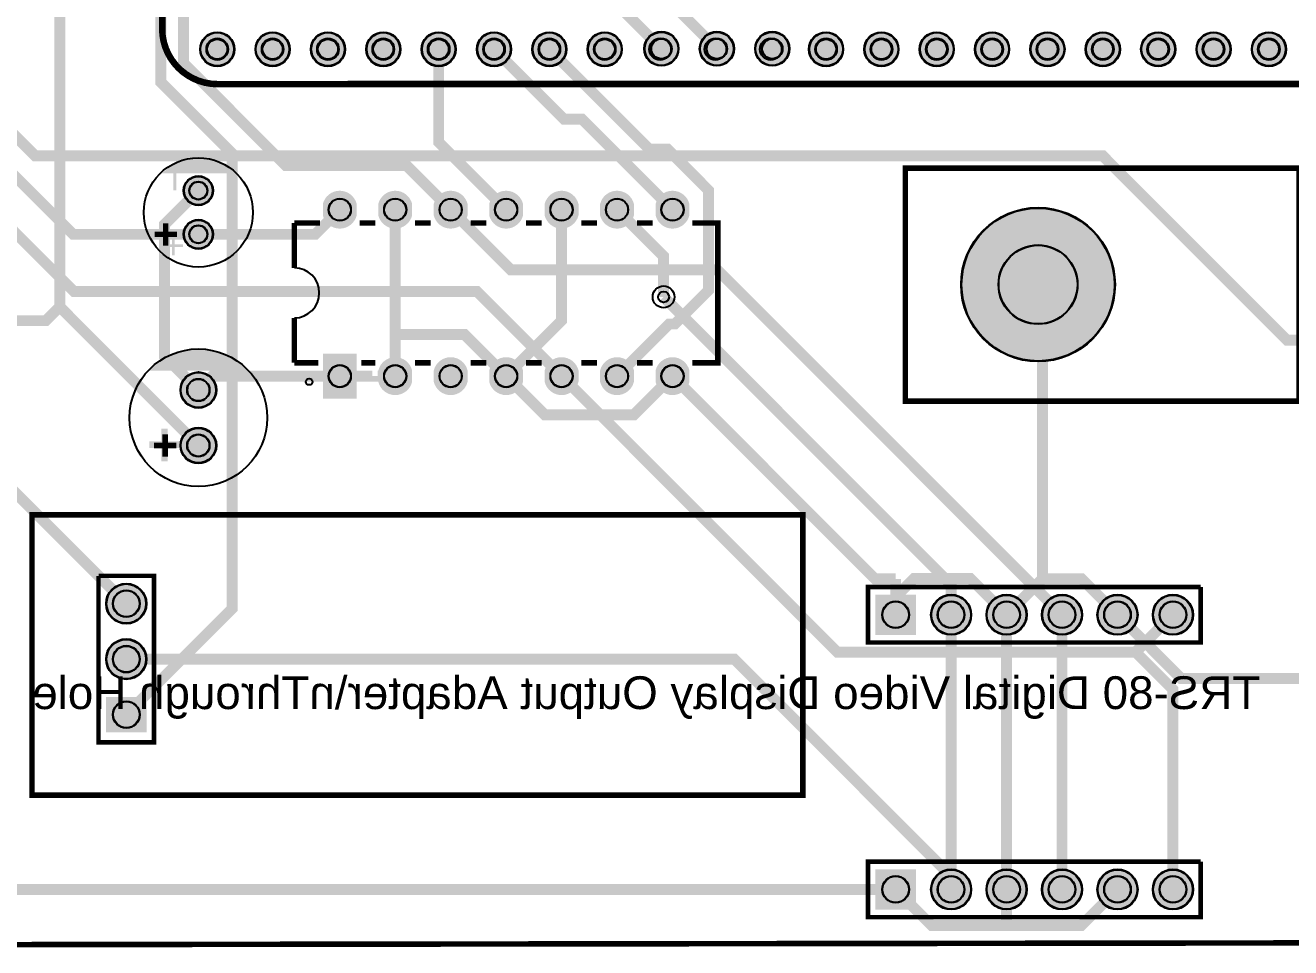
# Model space of a CAD drawing. Header units: millimetres. Extents: x -33 to 140, y -75 to 15.
# Drawn here: x 19.6 to 77.6, y -75.3 to -33.1 of the extents above; entities that cross this region are included whole.
import ezdxf

# ---------------------------------------------------------------- set-up
doc = ezdxf.new("R2010")
doc.units = ezdxf.units.MM
for name, color, linetype, true_color in [('BoardOutLine', 7, 'Continuous', 0xff00ff), ('BottomLayer', 7, 'Continuous', 0x0000ff), ('BottomSolderMaskLayer', 7, 'Continuous', 0xaa00ff), ('Document', 7, 'Continuous', 0xffffff), ('Hole', 7, 'Continuous', 0x222222), ('Multi-Layer', 7, 'Continuous', 0xc0c0c0), ('TopLayer', 7, 'Continuous', 0xff0000), ('TopSilkLayer', 7, 'Continuous', 0xffcc00), ('TopSolderMaskLayer', 7, 'Continuous', 0x800080)]:
    doc.layers.add(name, color=color, linetype=linetype, true_color=true_color)
doc.styles.get("Standard").update_dxf_attribs({"font": 'arial.ttf'})

msp = doc.modelspace()

# ---------------------------------------------------------------- hatches: boundary and pattern name
at = {"layer": 'BottomSolderMaskLayer'}
for points in [[(27.637795275590456, -34.18338836677674, 1), (29.212598425196752, -34.18338836677674, 1)], [(30.17297434594871, -34.18338836677674, 1), (31.747777495555006, -34.18338836677674, 1)], [(32.70815341630696, -34.18338836677674, 1), (34.28295656591326, -34.18338836677674, 1)], [(35.24333248666499, -34.18338836677674, 1), (36.818135636271286, -34.18338836677674, 1)], [(37.778511557023016, -34.18338836677674, 1), (39.35331470662931, -34.18338836677674, 1)], [(40.31394462788926, -34.18338836677674, 1), (41.88874777749556, -34.18338836677674, 1)], [(42.84912369824729, -34.18338836677674, 1), (44.423926847853586, -34.18338836677674, 1)], [(45.384302768605544, -34.18338836677674, 1), (46.95910591821184, -34.18338836677674, 1)], [(47.98069596139185, -34.16306832613668, 1), (49.55549911099815, -34.16306832613668, 1)], [(50.52070104140221, -34.16306832613668, 1), (52.09550419100851, -34.16306832613668, 1)], [(53.060706121412345, -34.16306832613668, 1), (54.63550927101864, -34.16306832613668, 1)], [(55.525019050038104, -34.18338836677674, 1), (57.0998221996444, -34.18338836677674, 1)], [(58.06045212090435, -34.18338836677674, 1), (59.63525527051065, -34.18338836677674, 1)], [(60.59563119126238, -34.18338836677674, 1), (62.170434340868674, -34.18338836677674, 1)], [(63.130810261620404, -34.18338836677674, 1), (64.70561341122671, -34.18338836677674, 1)], [(65.66598933197888, -34.18338836677674, 1), (67.24079248158519, -34.18338836677674, 1)], [(68.2011684023369, -34.18338836677674, 1), (69.77597155194321, -34.18338836677674, 1)], [(70.73634747269493, -34.18338836677674, 1), (72.31115062230124, -34.18338836677674, 1)], [(73.27152654305296, -34.18338836677674, 1), (74.84632969265927, -34.18338836677674, 1)], [(75.8069596139192, -34.18338836677674, 1), (77.38176276352551, -34.18338836677674, 1)], [(26.883655067310237, -40.65608331216674, 1), (28.234455168910436, -40.65608331216674, 1)], [(34.81146812293633, -41.78754974176627, -0.7853981633974483), (33.26066802133613, -41.78754974176627), (33.26066802133613, -41.27061637456609, -0.7853981633974483), (34.81146812293633, -41.27061637456609)], [(37.351473202946465, -41.78754974176627, -0.7853981633974483), (35.80067310134626, -41.78754974176627), (35.80067310134626, -41.27061637456609, -0.7853981633974483), (37.351473202946465, -41.27061637456609)], [(39.8914782829566, -41.78754974176627, -0.7853981633974483), (38.340678181356395, -41.78754974176627), (38.340678181356395, -41.27061637456609, -0.7853981633974483), (39.8914782829566, -41.27061637456609)], [(42.43148336296673, -41.78754974176627, -0.7853981633974483), (40.88068326136653, -41.78754974176627), (40.88068326136653, -41.27061637456609, -0.7853981633974483), (42.43148336296673, -41.27061637456609)], [(44.97148844297686, -41.78754974176627, -0.7853981633974483), (43.42068834137666, -41.78754974176627), (43.42068834137666, -41.27061637456609, -0.7853981633974483), (44.97148844297686, -41.27061637456609)], [(47.511493522986996, -41.78754974176627, -0.7853981633974483), (45.96069342138679, -41.78754974176627), (45.96069342138679, -41.27061637456609, -0.7853981633974483), (47.511493522986996, -41.27061637456609)], [(50.05149860299713, -41.78754974176627, -0.7853981633974483), (48.500698501396926, -41.78754974176627), (48.500698501396926, -41.27061637456609, -0.7853981633974483), (50.05149860299713, -41.27061637456609)], [(62.49568199136405, -44.958089916179915, 1), (69.54648209296425, -44.958089916179915, 1)], [(26.883655067310237, -42.65608331216663, 1), (28.234455168910436, -42.65608331216663, 1)], [(33.26708314706957, -50.18271103208883), (33.26708314706957, -48.11497756328856), (34.80520926848294, -48.11497756328856), (34.80520926848294, -50.18271103208883)], [(37.351473202946465, -49.40756498179678, -0.7853981633974483), (35.80067310134626, -49.40756498179678), (35.80067310134626, -48.89063161459649, -0.7853981633974483), (37.351473202946465, -48.89063161459649)], [(39.8914782829566, -49.40756498179678, -0.7853981633974483), (38.340678181356395, -49.40756498179678), (38.340678181356395, -48.89063161459649, -0.7853981633974483), (39.8914782829566, -48.89063161459649)], [(42.43148336296673, -49.40756498179678, -0.7853981633974483), (40.88068326136653, -49.40756498179678), (40.88068326136653, -48.89063161459649, -0.7853981633974483), (42.43148336296673, -48.89063161459649)], [(44.97148844297686, -49.40756498179678, -0.7853981633974483), (43.42068834137666, -49.40756498179678), (43.42068834137666, -48.89063161459649, -0.7853981633974483), (44.97148844297686, -48.89063161459649)], [(47.511493522986996, -49.40756498179678, -0.7853981633974483), (45.96069342138679, -49.40756498179678), (45.96069342138679, -48.89063161459649, -0.7853981633974483), (47.511493522986996, -48.89063161459649)], [(50.05149860299713, -49.40756498179678, -0.7853981633974483), (48.500698501396926, -49.40756498179678), (48.500698501396926, -48.89063161459649, -0.7853981633974483), (50.05149860299713, -48.89063161459649)], [(26.733655067310234, -49.78409956819917, 1), (28.38445516891044, -49.78409956819917, 1)], [(26.733655067310234, -52.32410464820941, 1), (28.38445516891044, -52.32410464820941, 1)], [(23.33164846329695, -59.56311912623835, 1), (25.18244856489715, -59.56311912623835, 1)], [(58.57421894843765, -59.14572009144035), (60.42501905003837, -59.14572009144035), (60.42501905003837, -60.996520193040396), (58.57421894843765, -60.996520193040396)], [(61.11422402844804, -60.071120142240375, 1), (62.96502413004824, -60.071120142240375, 1)], [(63.654229108458175, -60.071120142240375, 1), (65.50502921005838, -60.071120142240375, 1)], [(66.1942341884683, -60.071120142240375, 1), (68.04503429006851, -60.071120142240375, 1)], [(68.73423926847866, -60.071120142240375, 1), (70.58503937007887, -60.071120142240375, 1)], [(71.27424434848879, -60.071120142240375, 1), (73.125044450089, -60.071120142240375, 1)], [(23.33164846329695, -62.10312420624848, 1), (25.18244856489715, -62.10312420624848, 1)], [(23.32801625603247, -65.45275312772856), (23.32801625603247, -63.833505444788784), (25.18608077216163, -63.833505444788784), (25.18608077216163, -65.45275312772856)], [(58.57421894843765, -71.71874523749057), (60.42501905003837, -71.71874523749057), (60.42501905003837, -73.56954533909072), (58.57421894843765, -73.56954533909072)], [(61.11422402844804, -72.64414528829059, 1), (62.96502413004824, -72.64414528829059, 1)], [(63.654229108458175, -72.64414528829059, 1), (65.50502921005838, -72.64414528829059, 1)], [(66.1942341884683, -72.64414528829059, 1), (68.04503429006851, -72.64414528829059, 1)], [(68.73423926847866, -72.64414528829059, 1), (70.58503937007887, -72.64414528829059, 1)], [(71.27424434848879, -72.64414528829059, 1), (73.125044450089, -72.64414528829059, 1)]]:
    msp.add_hatch(color=256, dxfattribs=at).paths.add_polyline_path(points)
at = {"layer": 'Document'}
for points in [[(26.416052832105606, -40.640081280162576), (26.416052832105606, -39.75107950215909), (26.543053086106283, -39.75107950215909), (26.543053086106283, -40.640081280162576)], [(26.35255270510538, -43.624612649225355), (26.35255270510538, -42.735610871221866), (26.47955295910583, -42.735610871221866), (26.47955295910583, -43.624612649225355)], [(26.860553721107408, -43.24361188722389), (25.971551943103805, -43.24361188722389), (25.971551943103805, -43.11661163322333), (26.860553721107408, -43.116586233172484)], [(25.859080518161136, -53.05410210820423), (25.859080518161136, -51.55410210820423), (26.15908051816109, -51.55410210820423), (26.15908051816109, -53.05410210820423)], [(26.80718821437631, -52.43510287020581), (25.307188214376538, -52.43510287020581), (25.307188214376538, -52.135102870205856), (26.80718821437631, -52.135102870205856)]]:
    msp.add_hatch(color=256, dxfattribs=at).paths.add_polyline_path(points)
at = {"layer": 'Multi-Layer'}
for points in [[(27.663195326390557, -34.18338836677674, 1), (29.18719837439665, -34.18338836677674, 1)], [(30.19837439674881, -34.18338836677674, 1), (31.722377444754905, -34.18338836677674, 1)], [(32.733553467107065, -34.18338836677674, 1), (34.25755651511316, -34.18338836677674, 1)], [(35.26873253746509, -34.18338836677674, 1), (36.792735585471185, -34.18338836677674, 1)], [(37.80391160782312, -34.18338836677674, 1), (39.32791465582921, -34.18338836677674, 1)], [(40.339344678689365, -34.18338836677674, 1), (41.86334772669546, -34.18338836677674, 1)], [(42.87452374904739, -34.18338836677674, 1), (44.398526797053485, -34.18338836677674, 1)], [(45.409702819405645, -34.18338836677674, 1), (46.93370586741174, -34.18338836677674, 1)], [(48.00609601219195, -34.16306832613668, 1), (49.53009906019805, -34.16306832613668, 1)], [(50.54610109220231, -34.16306832613668, 1), (52.07010414020841, -34.16306832613668, 1)], [(53.086106172212446, -34.16306832613668, 1), (54.61010922021854, -34.16306832613668, 1)], [(55.550419100838205, -34.18338836677674, 1), (57.0744221488443, -34.18338836677674, 1)], [(58.08585217170445, -34.18338836677674, 1), (59.609855219710546, -34.18338836677674, 1)], [(60.62103124206248, -34.18338836677674, 1), (62.14503429006857, -34.18338836677674, 1)], [(63.156210312420505, -34.18338836677674, 1), (64.6802133604266, -34.18338836677674, 1)], [(65.69138938277898, -34.18338836677674, 1), (67.21539243078509, -34.18338836677674, 1)], [(68.226568453137, -34.18338836677674, 1), (69.75057150114311, -34.18338836677674, 1)], [(70.76174752349503, -34.18338836677674, 1), (72.28575057150114, -34.18338836677674, 1)], [(73.29692659385306, -34.18338836677674, 1), (74.82092964185917, -34.18338836677674, 1)], [(75.8323596647193, -34.18338836677674, 1), (77.35636271272541, -34.18338836677674, 1)], [(26.909055118110338, -40.65608331216674, 1), (28.209055118110335, -40.65608331216674, 1)], [(34.78606807213623, -41.77908305816629, -0.7853981633974483), (33.28606807213623, -41.77908305816629), (33.28606807213623, -41.279083058166066, -0.7853981633974483), (34.78606807213623, -41.279083058166066)], [(37.326073152146364, -41.77908305816629, -0.7853981633974483), (35.826073152146364, -41.77908305816629), (35.826073152146364, -41.279083058166066, -0.7853981633974483), (37.326073152146364, -41.279083058166066)], [(39.8660782321565, -41.77908305816629, -0.7853981633974483), (38.3660782321565, -41.77908305816629), (38.3660782321565, -41.279083058166066, -0.7853981633974483), (39.8660782321565, -41.279083058166066)], [(42.40608331216663, -41.77908305816629, -0.7853981633974483), (40.90608331216663, -41.77908305816629), (40.90608331216663, -41.279083058166066, -0.7853981633974483), (42.40608331216663, -41.279083058166066)], [(44.94608839217676, -41.77908305816629, -0.7853981633974483), (43.44608839217676, -41.77908305816629), (43.44608839217676, -41.279083058166066, -0.7853981633974483), (44.94608839217676, -41.279083058166066)], [(47.486093472186894, -41.77908305816629, -0.7853981633974483), (45.986093472186894, -41.77908305816629), (45.986093472186894, -41.279083058166066, -0.7853981633974483), (47.486093472186894, -41.279083058166066)], [(50.02609855219703, -41.77908305816629, -0.7853981633974483), (48.52609855219703, -41.77908305816629), (48.52609855219703, -41.279083058166066, -0.7853981633974483), (50.02609855219703, -41.279083058166066)], [(26.909055118110338, -42.65608331216663, 1), (28.209055118110335, -42.65608331216663, 1)], [(33.286131572263, -50.1488442976887), (33.286131572263, -48.14884429768858), (34.78615697231385, -48.14884429768858), (34.78615697231385, -50.1488442976887)], [(37.326073152146364, -49.399098298196805, -0.7853981633974483), (35.826073152146364, -49.399098298196805), (35.826073152146364, -48.89909829819658, -0.7853981633974483), (37.326073152146364, -48.89909829819658)], [(39.8660782321565, -49.399098298196805, -0.7853981633974483), (38.3660782321565, -49.399098298196805), (38.3660782321565, -48.89909829819658, -0.7853981633974483), (39.8660782321565, -48.89909829819658)], [(42.40608331216663, -49.399098298196805, -0.7853981633974483), (40.90608331216663, -49.399098298196805), (40.90608331216663, -48.89909829819658, -0.7853981633974483), (42.40608331216663, -48.89909829819658)], [(44.94608839217676, -49.399098298196805, -0.7853981633974483), (43.44608839217676, -49.399098298196805), (43.44608839217676, -48.89909829819658, -0.7853981633974483), (44.94608839217676, -48.89909829819658)], [(47.486093472186894, -49.399098298196805, -0.7853981633974483), (45.986093472186894, -49.399098298196805), (45.986093472186894, -48.89909829819658, -0.7853981633974483), (47.486093472186894, -48.89909829819658)], [(50.02609855219703, -49.399098298196805, -0.7853981633974483), (48.52609855219703, -49.399098298196805), (48.52609855219703, -48.89909829819658, -0.7853981633974483), (50.02609855219703, -48.89909829819658)], [(26.759055118110336, -49.78409956819917, 1), (28.359055118110337, -49.78409956819917, 1)], [(26.759055118110336, -52.32410464820941, 1), (28.359055118110337, -52.32410464820941, 1)], [(23.357048514097052, -59.56311912623835, 1), (25.15704851409705, -59.56311912623835, 1)], [(58.59961899923792, -59.1711201422404), (60.3996189992381, -59.1711201422404), (60.3996189992381, -60.97112014224035), (58.59961899923792, -60.97112014224035)], [(61.139624079248144, -60.071120142240375, 1), (62.93962407924814, -60.071120142240375, 1)], [(63.679629159258276, -60.071120142240375, 1), (65.47962915925828, -60.071120142240375, 1)], [(66.2196342392684, -60.071120142240375, 1), (68.01963423926841, -60.071120142240375, 1)], [(68.75963931927876, -60.071120142240375, 1), (70.55963931927877, -60.071120142240375, 1)], [(71.2996443992889, -60.071120142240375, 1), (73.0996443992889, -60.071120142240375, 1)], [(23.357048514097052, -62.10312420624848, 1), (25.15704851409705, -62.10312420624848, 1)], [(23.35704851409696, -65.43053086106181), (23.35704851409696, -63.85572771145553), (25.15704851409714, -63.85572771145553), (25.15704851409714, -65.43053086106181)], [(58.59961899923792, -71.74414528829072), (60.3996189992381, -71.74414528829072), (60.3996189992381, -73.54414528829057), (58.59961899923792, -73.54414528829057)], [(61.139624079248144, -72.64414528829059, 1), (62.93962407924814, -72.64414528829059, 1)], [(63.679629159258276, -72.64414528829059, 1), (65.47962915925828, -72.64414528829059, 1)], [(66.2196342392684, -72.64414528829059, 1), (68.01963423926841, -72.64414528829059, 1)], [(68.75963931927876, -72.64414528829059, 1), (70.55963931927877, -72.64414528829059, 1)], [(71.2996443992889, -72.64414528829059, 1), (73.0996443992889, -72.64414528829059, 1)]]:
    msp.add_hatch(color=256, dxfattribs=at).paths.add_polyline_path(points)
at = {"layer": 'TopSilkLayer'}
for points in [[(25.90805181610358, -39.86207772415548), (25.956001489772007, -39.81337338770777), (26.005387299978565, -39.766125897362144), (26.056165003183878, -39.72037758098941), (26.1082891088854, -39.676169423387705), (26.161712920371883, -39.63354102956396), (26.216388576557165, -39.59253058925378), (26.27226709485808, -39.55317484270722), (26.329298415076437, -39.51550904777537), (26.387431444248023, -39.4795669483226), (26.446614102413378, -39.44538074399668), (26.506793369276693, -39.412981061382084), (26.567915331704626, -39.38239692656202), (26.6299252320257, -39.353655739114515), (26.692767517087077, -39.32678324756694), (26.756385888022805, -39.30180352632692), (26.820723350689832, -39.27873895411585), (26.885722266729317, -39.25761019391962), (26.95132440520183, -39.23843617447824), (27.01747099475665, -39.221234073326286), (27.084102776280815, -39.20601930140572), (27.15116005599225, -39.19280548925849), (27.21858275891327, -39.1816044748158), (27.28631048269358, -39.172426292792466), (27.354282551722235, -39.16527916569714), (27.42243807148452, -39.16016949646655), (27.490715983117752, -39.15710186272793), (27.559055118110336, -39.15607901269982), (27.62739425310292, -39.15710186272793), (27.695672164736152, -39.16016949646655), (27.763827684498438, -39.16527916569714), (27.831799753526866, -39.172426292792466), (27.8995274773074, -39.1816044748158), (27.966950180228196, -39.19280548925849), (28.03400745993963, -39.20601930140572), (28.100639241464023, -39.221234073326286), (28.166785831018615, -39.23843617447824), (28.23238796949113, -39.25761019391962), (28.297386885530614, -39.27873895411585), (28.36172434819764, -39.30180352632692), (28.42534271913337, -39.32678324756694), (28.488185004194747, -39.353655739114515), (28.550194904516047, -39.38239692656202), (28.611316866943753, -39.412981061382084), (28.671496133807068, -39.44538074399668), (28.730678791972423, -39.4795669483226), (28.78881182114401, -39.51550904777537), (28.845843141362593, -39.55317484270722), (28.90172165966328, -39.59253058925378), (28.95639731584879, -39.63354102956396), (29.009821127335044, -39.676169423387705), (29.061945233036568, -39.72037758098941), (29.11272293624188, -39.766125897362144), (29.16210874644844, -39.81337338770777), (29.210058420116866, -39.86207772415548)], [(25.27307594615195, -48.89509779019568), (25.32694174685753, -48.83695312000009), (25.38228600584671, -48.78021389058415), (25.439072065821165, -48.72491768320617), (25.497262314503814, -48.671101123338076), (25.556818209553285, -48.61879985640644), (25.61770030409116, -48.568048524182814), (25.679868272830163, -48.51888074183876), (25.74328093878421, -48.47132907568039), (25.80789630054005, -48.42542502157903), (25.8736715600794, -48.38119898410878), (25.94056315112448, -48.338680256408566), (26.008526767995136, -48.29789700078027), (26.077517394954157, -48.25887623003439), (26.147489336023455, -48.221643789598716), (26.21839624525137, -48.18622434040003), (26.290191157409254, -48.15264134252868), (26.3628265190996, -48.120917039701226), (26.43625422025275, -48.09107244452616), (26.510425625991957, -48.06312732458662), (26.585291608848365, -48.037100189347484), (26.66080258129864, -48.01300827789544), (26.736908528610456, -47.990867547520565), (26.813559041970393, -47.97069266314725), (26.890703351870343, -47.95249698762075), (26.96829036173608, -47.93629257285636), (27.04626868177138, -47.92209015185654), (27.124586662995398, -47.90989913160229), (27.203192431451498, -47.89972758682222), (27.282033922567962, -47.891582254644504), (27.36105891564239, -47.88546853013406), (27.44021506842887, -47.88139046271965), (27.519449951808383, -47.879350753511176), (27.598711084513752, -47.879350753511176), (27.677945967893265, -47.88139046271965), (27.757102120679747, -47.88546853013406), (27.836127113754173, -47.891582254644504), (27.914968604870865, -47.89972758682222), (27.993574373326965, -47.90989913160229), (28.071892354550755, -47.92209015185654), (28.149870674586055, -47.93629257285636), (28.22745768445202, -47.95249698762075), (28.304601994351742, -47.97069266314725), (28.38125250771168, -47.990867547520565), (28.457358455023723, -48.01300827789544), (28.53286942747377, -48.037100189347484), (28.60773541033018, -48.06312732458662), (28.681906816069613, -48.09107244452616), (28.755334517222536, -48.120917039701226), (28.82796987891311, -48.15264134252868), (28.899764791070993, -48.18622434040003), (28.970671700298908, -48.221643789598716), (29.04064364136798, -48.25887623003439), (29.109634268327, -48.29789700078027), (29.177597885197656, -48.338680256408566), (29.24448947624296, -48.38119898410878), (29.31026473578231, -48.42542502157903), (29.374880097538153, -48.47132907568039), (29.438292763491972, -48.51888074183876), (29.500460732231204, -48.568048524182814), (29.561342826769078, -48.61879985640644), (29.62089872181832, -48.671101123338076), (29.679088970501198, -48.72491768320617), (29.735875030475654, -48.78021389058415), (29.791219289464834, -48.83695312000009), (29.845085090170187, -48.89509779019568)]]:
    msp.add_hatch(color=256, dxfattribs=at).paths.add_polyline_path(points)
at = {"layer": 'TopSolderMaskLayer'}
for points in [[(27.637795275590456, -34.18338836677674, 1), (29.212598425196752, -34.18338836677674, 1)], [(30.17297434594871, -34.18338836677674, 1), (31.747777495555006, -34.18338836677674, 1)], [(32.70815341630696, -34.18338836677674, 1), (34.28295656591326, -34.18338836677674, 1)], [(35.24333248666499, -34.18338836677674, 1), (36.818135636271286, -34.18338836677674, 1)], [(37.778511557023016, -34.18338836677674, 1), (39.35331470662931, -34.18338836677674, 1)], [(40.31394462788926, -34.18338836677674, 1), (41.88874777749556, -34.18338836677674, 1)], [(42.84912369824729, -34.18338836677674, 1), (44.423926847853586, -34.18338836677674, 1)], [(45.384302768605544, -34.18338836677674, 1), (46.95910591821184, -34.18338836677674, 1)], [(47.98069596139185, -34.16306832613668, 1), (49.55549911099815, -34.16306832613668, 1)], [(50.52070104140221, -34.16306832613668, 1), (52.09550419100851, -34.16306832613668, 1)], [(53.060706121412345, -34.16306832613668, 1), (54.63550927101864, -34.16306832613668, 1)], [(55.525019050038104, -34.18338836677674, 1), (57.0998221996444, -34.18338836677674, 1)], [(58.06045212090435, -34.18338836677674, 1), (59.63525527051065, -34.18338836677674, 1)], [(60.59563119126238, -34.18338836677674, 1), (62.170434340868674, -34.18338836677674, 1)], [(63.130810261620404, -34.18338836677674, 1), (64.70561341122671, -34.18338836677674, 1)], [(65.66598933197888, -34.18338836677674, 1), (67.24079248158519, -34.18338836677674, 1)], [(68.2011684023369, -34.18338836677674, 1), (69.77597155194321, -34.18338836677674, 1)], [(70.73634747269493, -34.18338836677674, 1), (72.31115062230124, -34.18338836677674, 1)], [(73.27152654305296, -34.18338836677674, 1), (74.84632969265927, -34.18338836677674, 1)], [(75.8069596139192, -34.18338836677674, 1), (77.38176276352551, -34.18338836677674, 1)], [(26.883655067310237, -40.65608331216674, 1), (28.234455168910436, -40.65608331216674, 1)], [(34.81146812293633, -41.78754974176627, -0.7853981633974483), (33.26066802133613, -41.78754974176627), (33.26066802133613, -41.27061637456609, -0.7853981633974483), (34.81146812293633, -41.27061637456609)], [(37.351473202946465, -41.78754974176627, -0.7853981633974483), (35.80067310134626, -41.78754974176627), (35.80067310134626, -41.27061637456609, -0.7853981633974483), (37.351473202946465, -41.27061637456609)], [(39.8914782829566, -41.78754974176627, -0.7853981633974483), (38.340678181356395, -41.78754974176627), (38.340678181356395, -41.27061637456609, -0.7853981633974483), (39.8914782829566, -41.27061637456609)], [(42.43148336296673, -41.78754974176627, -0.7853981633974483), (40.88068326136653, -41.78754974176627), (40.88068326136653, -41.27061637456609, -0.7853981633974483), (42.43148336296673, -41.27061637456609)], [(44.97148844297686, -41.78754974176627, -0.7853981633974483), (43.42068834137666, -41.78754974176627), (43.42068834137666, -41.27061637456609, -0.7853981633974483), (44.97148844297686, -41.27061637456609)], [(47.511493522986996, -41.78754974176627, -0.7853981633974483), (45.96069342138679, -41.78754974176627), (45.96069342138679, -41.27061637456609, -0.7853981633974483), (47.511493522986996, -41.27061637456609)], [(50.05149860299713, -41.78754974176627, -0.7853981633974483), (48.500698501396926, -41.78754974176627), (48.500698501396926, -41.27061637456609, -0.7853981633974483), (50.05149860299713, -41.27061637456609)], [(62.49568199136405, -44.958089916179915, 1), (69.54648209296425, -44.958089916179915, 1)], [(26.883655067310237, -42.65608331216663, 1), (28.234455168910436, -42.65608331216663, 1)], [(33.26708314706957, -50.18271103208883), (33.26708314706957, -48.11497756328856), (34.80520926848294, -48.11497756328856), (34.80520926848294, -50.18271103208883)], [(37.351473202946465, -49.40756498179678, -0.7853981633974483), (35.80067310134626, -49.40756498179678), (35.80067310134626, -48.89063161459649, -0.7853981633974483), (37.351473202946465, -48.89063161459649)], [(39.8914782829566, -49.40756498179678, -0.7853981633974483), (38.340678181356395, -49.40756498179678), (38.340678181356395, -48.89063161459649, -0.7853981633974483), (39.8914782829566, -48.89063161459649)], [(42.43148336296673, -49.40756498179678, -0.7853981633974483), (40.88068326136653, -49.40756498179678), (40.88068326136653, -48.89063161459649, -0.7853981633974483), (42.43148336296673, -48.89063161459649)], [(44.97148844297686, -49.40756498179678, -0.7853981633974483), (43.42068834137666, -49.40756498179678), (43.42068834137666, -48.89063161459649, -0.7853981633974483), (44.97148844297686, -48.89063161459649)], [(47.511493522986996, -49.40756498179678, -0.7853981633974483), (45.96069342138679, -49.40756498179678), (45.96069342138679, -48.89063161459649, -0.7853981633974483), (47.511493522986996, -48.89063161459649)], [(50.05149860299713, -49.40756498179678, -0.7853981633974483), (48.500698501396926, -49.40756498179678), (48.500698501396926, -48.89063161459649, -0.7853981633974483), (50.05149860299713, -48.89063161459649)], [(26.733655067310234, -49.78409956819917, 1), (28.38445516891044, -49.78409956819917, 1)], [(26.733655067310234, -52.32410464820941, 1), (28.38445516891044, -52.32410464820941, 1)], [(23.33164846329695, -59.56311912623835, 1), (25.18244856489715, -59.56311912623835, 1)], [(58.57421894843765, -59.14572009144035), (60.42501905003837, -59.14572009144035), (60.42501905003837, -60.996520193040396), (58.57421894843765, -60.996520193040396)], [(61.11422402844804, -60.071120142240375, 1), (62.96502413004824, -60.071120142240375, 1)], [(63.654229108458175, -60.071120142240375, 1), (65.50502921005838, -60.071120142240375, 1)], [(66.1942341884683, -60.071120142240375, 1), (68.04503429006851, -60.071120142240375, 1)], [(68.73423926847866, -60.071120142240375, 1), (70.58503937007887, -60.071120142240375, 1)], [(71.27424434848879, -60.071120142240375, 1), (73.125044450089, -60.071120142240375, 1)], [(23.33164846329695, -62.10312420624848, 1), (25.18244856489715, -62.10312420624848, 1)], [(23.32801625603247, -65.45275312772856), (23.32801625603247, -63.833505444788784), (25.18608077216163, -63.833505444788784), (25.18608077216163, -65.45275312772856)], [(58.57421894843765, -71.71874523749057), (60.42501905003837, -71.71874523749057), (60.42501905003837, -73.56954533909072), (58.57421894843765, -73.56954533909072)], [(61.11422402844804, -72.64414528829059, 1), (62.96502413004824, -72.64414528829059, 1)], [(63.654229108458175, -72.64414528829059, 1), (65.50502921005838, -72.64414528829059, 1)], [(66.1942341884683, -72.64414528829059, 1), (68.04503429006851, -72.64414528829059, 1)], [(68.73423926847866, -72.64414528829059, 1), (70.58503937007887, -72.64414528829059, 1)], [(71.27424434848879, -72.64414528829059, 1), (73.125044450089, -72.64414528829059, 1)]]:
    msp.add_hatch(color=256, dxfattribs=at).paths.add_polyline_path(points)

# ---------------------------------------------------------------- linework, layer by layer
at = {"layer": 'BoardOutLine', "const_width": 0.25400050800101603}
msp.add_lwpolyline([(100.00005080010169, -75.0634747269495), (10.03302006604008, -75.18415036830083), (10.03302006604008, -66.04013208026424), (10.03302006604008, -66.04013208026424), (10.03302006604008, -58.03911607823227), (1.5240030480060796, -58.03911607823227), (0, -57.0231140462281), (0, -33.528067056134205), (0, -21.08204216408444), (10.03302006604008, -21.08204216408444), (10.03302006604008, -20.066040132080275), (0, -20.066040132080275), (0, -16.002032004064063), (0.7620015240030398, -15.494030988062036), (1.5240030480060796, -14.98602997206001), (3.6830073660146354, -14.98602997206001), (10.03302006604008, -14.98602997206001), (10.03302006604008, -8.001016002032088), (10.03302006604008, -8.001016002032088), (10.03302006604008, 0)], dxfattribs=at)
at = {"layer": 'BottomLayer', "const_width": 0.5}
for points in [[(48.768097536195, -34.16306832613668), (27.30505461010921, -12.70002540005089), (21.20904241808489, -12.70002540005089)], [(5.461010922021842, -22.610109220218533), (13.34899669799347, -22.610109220218533), (18.230378460757038, -17.728727457454966), (22.638557277114387, -17.728727457454966), (26.874015748031525, -21.964185928371876), (26.874015748031525, -34.819405638811304), (31.56134112268228, -39.50673101346206), (37.093726187452376, -39.50673101346206), (39.1160782321565, -41.52908305816618)], [(5.461010922021842, -26.610109220218533), (12.808991617983338, -26.610109220218533), (20.63322326644652, -18.785877571755236), (22.057404114808378, -18.785877571755236), (25.834645669291376, -22.563119126238348), (25.834645669291376, -35.68707137414276), (29.10490220980455, -38.957327914655934), (29.10490220980455, -59.79527559055134), (24.25704851409705, -64.64312928625861)], [(21.20904241808489, -32.004064008128125), (21.20904241808489, -45.97409194818397)], [(38.565913131826164, -34.18338836677674), (38.565913131826164, -38.43891287782583), (41.65608331216663, -41.52908305816618)], [(41.10134620269241, -34.18338836677674), (44.304800609601216, -37.38684277368566), (45.133858267716505, -37.38684277368566), (49.27609855219703, -41.52908305816618)], [(46.736093472186894, -49.14909829819669), (49.12192024384058, -46.76327152654312), (49.38328676657352, -46.76327152654312), (50.930911861823915, -45.21564643129295), (50.930911861823915, -40.643637287274714), (49.03962407924837, -38.75234950469917), (48.20548641097275, -38.75234950469917), (43.63652527305044, -34.18338836677674)], [(27.559055118110336, -49.78409956819917), (26.01168402336816, -48.23672847345699), (26.01168402336816, -42.20345440690892), (27.559055118110336, -40.65608331216674)], [(36.576073152146364, -41.52908305816618), (36.576073152146364, -47.244094488189035)], [(44.19608839217676, -41.52908305816618), (44.19608839217676, -46.609093218186445), (41.65608331216663, -49.14909829819669)], [(46.736093472186894, -41.52908305816618), (48.86868173736343, -43.661671323342716), (48.86868173736343, -45.52171704343414)], [(66.02108204216415, -44.958089916179915), (66.22123444246881, -45.15824231648469), (66.22123444246881, -58.42951485902972)], [(5.461010922021842, -46.61010922021853), (20.57302514605044, -46.61010922021853), (21.20904241808489, -45.97409194818397)], [(21.20904241808489, -45.97409194818397), (27.559055118110336, -52.32410464820941)], [(41.65608331216663, -49.14909829819669), (39.75107950215897, -47.244094488189035), (36.576073152146364, -47.244094488189035)], [(36.576073152146364, -47.244094488189035), (36.576073152146364, -49.14909829819669)], [(49.27609855219703, -49.14909829819669), (47.503429006857914, -50.92176784353569), (43.42875285750574, -50.92176784353569), (41.65608331216663, -49.14909829819669)], [(49.27609855219703, -49.14909829819669), (58.55778511557037, -58.430784861569805), (59.49961899923801, -58.430784861569805)], [(24.25704851409705, -59.56311912623835), (15.304038608077235, -50.61010922021853), (5.461010922021842, -50.61010922021853)], [(59.49961899923801, -59.25095250190509), (60.335788671577575, -58.41478282956564), (62.92329184658388, -58.41478282956564), (64.57962915925827, -60.071120142240375)], [(59.49961899923801, -59.25095250190509), (59.49961899923801, -58.430784861569805)], [(66.22123444246881, -58.42951485902972), (64.57962915925827, -60.071120142240375)], [(69.65963931927877, -60.071120142240375), (68.01803403606823, -58.42951485902972), (66.22123444246881, -58.42951485902972)], [(59.49961899923801, -60.071120142240375), (59.49961899923801, -59.25095250190509)], [(62.03962407924814, -60.071120142240375), (62.03962407924814, -72.64414528829059)], [(64.57962915925827, -72.64414528829059), (64.57962915925827, -60.071120142240375)], [(67.11963423926841, -60.071120142240375), (67.11963423926841, -72.64414528829059)], [(79.09575819151632, -62.992125984252084), (72.58064516129025, -62.992125984252084), (69.65963931927877, -60.071120142240375)]]:
    msp.add_lwpolyline(points, dxfattribs=at)
at = {"layer": 'BottomSolderMaskLayer'}
for centre, radius in [((28.425196850393604, -34.18338836677674), 0.7874015748031498), ((30.960375920751858, -34.18338836677674), 0.7874015748031498), ((33.49555499111011, -34.18338836677674), 0.7874015748031498), ((36.03073406146814, -34.18338836677674), 0.7874015748031498), ((38.565913131826164, -34.18338836677674), 0.7874015748031498), ((41.10134620269241, -34.18338836677674), 0.7874015748031498), ((43.63652527305044, -34.18338836677674), 0.7874015748031498), ((46.17170434340869, -34.18338836677674), 0.7874015748031498), ((48.768097536195, -34.16306832613668), 0.7874015748031498), ((51.30810261620536, -34.16306832613668), 0.7874015748031498), ((53.84810769621549, -34.16306832613668), 0.7874015748031498), ((56.31242062484125, -34.18338836677674), 0.7874015748031498), ((58.8478536957075, -34.18338836677674), 0.7874015748031498), ((61.383032766065526, -34.18338836677674), 0.7874015748031498), ((63.91821183642355, -34.18338836677674), 0.7874015748031498), ((66.45339090678203, -34.18338836677674), 0.7874015748031498), ((68.98856997714006, -34.18338836677674), 0.7874015748031498), ((71.52374904749809, -34.18338836677674), 0.7874015748031498), ((74.05892811785611, -34.18338836677674), 0.7874015748031498), ((76.59436118872236, -34.18338836677674), 0.7874015748031498), ((28.425146050292142, -34.183439166878316), 0.47244094488188987), ((30.96035052070124, -34.183439166878316), 0.47244094488188987), ((33.49558039116073, -34.183439166878316), 0.47244094488188987), ((36.0307848615696, -34.183439166878316), 0.47244094488188987), ((38.566014732029316, -34.183439166878316), 0.47244094488188987), ((41.101219202438415, -34.183439166878316), 0.47244094488188987), ((43.63644907289813, -34.183439166878316), 0.47244094488188987), ((46.171653543307, -34.183439166878316), 0.47244094488188987), ((48.768097536195, -34.16306832613668), 0.47244094488188987), ((51.30810261620536, -34.16306832613668), 0.47244094488188987), ((53.84810769621549, -34.16306832613668), 0.47244094488188987), ((56.312522225044404, -34.183439166878316), 0.47244094488188987), ((58.8477266954535, -34.183439166878316), 0.47244094488188987), ((61.38295656591322, -34.183439166878316), 0.47244094488188987), ((63.91816103632209, -34.183439166878316), 0.47244094488188987), ((66.45339090678203, -34.183439166878316), 0.47244094488188987), ((68.9885953771909, -34.183439166878316), 0.47244094488188987), ((71.5238252476504, -34.183439166878316), 0.47244094488188987), ((74.05902971805926, -34.183439166878316), 0.47244094488188987), ((76.59425958851921, -34.183439166878316), 0.47244094488188987), ((27.559055118110336, -40.65608331216674), 0.6754000508001017), ((27.559055118110336, -40.65608331216674), 0.41563080049237017), ((34.03614427228854, -41.52882905765807), 0.5127000254000508), ((36.57614935229867, -41.52882905765807), 0.5127000254000508), ((39.116154432308804, -41.52882905765807), 0.5127000254000508), ((41.656159512318936, -41.52882905765807), 0.5127000254000508), ((44.19616459232907, -41.52882905765807), 0.5127000254000508), ((46.7361696723392, -41.52882905765807), 0.5127000254000508), ((49.27617475234956, -41.52882905765807), 0.5127000254000508), ((66.02108204216415, -44.958089916179915), 3.5254000508001027), ((27.559055118110336, -42.65608331216663), 0.6754000508001017), ((27.559055118110336, -42.65608331216663), 0.41563080049237017), ((66.02100584201162, -44.958089916179915), 1.8130628832686242), ((34.03614427228854, -49.14884429768858), 0.5127000254000508), ((36.57614935229867, -49.14909829819669), 0.5127000254000508), ((39.116154432308804, -49.14909829819669), 0.5127000254000508), ((41.656159512318936, -49.14909829819669), 0.5127000254000508), ((44.19616459232907, -49.14909829819669), 0.5127000254000508), ((46.7361696723392, -49.14909829819669), 0.5127000254000508), ((49.27617475234956, -49.14909829819669), 0.5127000254000508), ((27.559055118110336, -49.78409956819917), 0.8254000508001016), ((27.55908051816118, -49.78409956819917), 0.5158750317500634), ((27.559055118110336, -52.32410464820941), 0.8254000508001016), ((27.55908051816118, -52.32410464820941), 0.5158750317500634), ((24.25704851409705, -59.56311912623835), 0.9254000508001016), ((24.25704851409705, -59.56311912623835), 0.6169333672000678), ((59.49961899923801, -60.071120142240375), 0.6169333672000678), ((62.03962407924814, -60.071120142240375), 0.9254000508001016), ((62.03962407924814, -60.071120142240375), 0.6169333672000678), ((64.57962915925827, -60.071120142240375), 0.9254000508001016), ((64.57962915925827, -60.071120142240375), 0.6169333672000678), ((67.11963423926841, -60.071120142240375), 0.9254000508001016), ((67.11963423926841, -60.071120142240375), 0.6169333672000678), ((69.65963931927877, -60.071120142240375), 0.9254000508001016), ((69.65963931927877, -60.071120142240375), 0.6169333672000678), ((72.1996443992889, -60.071120142240375), 0.9254000508001016), ((72.1996443992889, -60.071120142240375), 0.6169333672000678), ((24.25704851409705, -62.10312420624848), 0.9254000508001016), ((24.25704851409705, -62.10312420624848), 0.6169333672000678), ((24.25704851409705, -64.64312928625861), 0.6193548387096774), ((62.03962407924814, -72.64414528829059), 0.9254000508001016), ((64.57962915925827, -72.64414528829059), 0.9254000508001016), ((67.11963423926841, -72.64414528829059), 0.9254000508001016), ((69.65963931927877, -72.64414528829059), 0.9254000508001016), ((72.1996443992889, -72.64414528829059), 0.9254000508001016), ((59.49961899923801, -72.64414528829059), 0.6169333672000678), ((62.03962407924814, -72.64414528829059), 0.6169333672000678), ((64.57962915925827, -72.64414528829059), 0.6169333672000678), ((67.11963423926841, -72.64414528829059), 0.6169333672000678), ((69.65963931927877, -72.64414528829059), 0.6169333672000678), ((72.1996443992889, -72.64414528829059), 0.6169333672000678)]:
    msp.add_circle(centre, radius, dxfattribs=at)
at = {"layer": 'Document'}
msp.add_circle((32.6390652781306, -49.403098806197704), 0.15011430022860048, dxfattribs=at)
at = {"layer": 'Hole'}
msp.add_circle((48.86868173736343, -45.52171704343414), 0.25001270002540005, dxfattribs=at)
at = {"layer": 'Multi-Layer'}
for centre, radius in [((28.425196850393604, -34.18338836677674), 0.7620015240030481), ((30.960375920751858, -34.18338836677674), 0.7620015240030481), ((33.49555499111011, -34.18338836677674), 0.7620015240030481), ((36.03073406146814, -34.18338836677674), 0.7620015240030481), ((38.565913131826164, -34.18338836677674), 0.7620015240030481), ((41.10134620269241, -34.18338836677674), 0.7620015240030481), ((43.63652527305044, -34.18338836677674), 0.7620015240030481), ((46.17170434340869, -34.18338836677674), 0.7620015240030481), ((48.768097536195, -34.16306832613668), 0.7620015240030481), ((51.30810261620536, -34.16306832613668), 0.7620015240030481), ((53.84810769621549, -34.16306832613668), 0.7620015240030481), ((56.31242062484125, -34.18338836677674), 0.7620015240030481), ((58.8478536957075, -34.18338836677674), 0.7620015240030481), ((61.383032766065526, -34.18338836677674), 0.7620015240030481), ((63.91821183642355, -34.18338836677674), 0.7620015240030481), ((66.45339090678203, -34.18338836677674), 0.7620015240030481), ((68.98856997714006, -34.18338836677674), 0.7620015240030481), ((71.52374904749809, -34.18338836677674), 0.7620015240030481), ((74.05892811785611, -34.18338836677674), 0.7620015240030481), ((76.59436118872236, -34.18338836677674), 0.7620015240030481), ((28.425146050292142, -34.183439166878316), 0.45720091440182886), ((30.96035052070124, -34.183439166878316), 0.45720091440182886), ((33.49558039116073, -34.183439166878316), 0.45720091440182886), ((36.0307848615696, -34.183439166878316), 0.45720091440182886), ((38.566014732029316, -34.183439166878316), 0.45720091440182886), ((41.101219202438415, -34.183439166878316), 0.45720091440182886), ((43.63644907289813, -34.183439166878316), 0.45720091440182886), ((46.171653543307, -34.183439166878316), 0.45720091440182886), ((48.768097536195, -34.16306832613668), 0.45720091440182886), ((51.30810261620536, -34.16306832613668), 0.45720091440182886), ((53.84810769621549, -34.16306832613668), 0.45720091440182886), ((56.312522225044404, -34.183439166878316), 0.45720091440182886), ((58.8477266954535, -34.183439166878316), 0.45720091440182886), ((61.38295656591322, -34.183439166878316), 0.45720091440182886), ((63.91816103632209, -34.183439166878316), 0.45720091440182886), ((66.45339090678203, -34.183439166878316), 0.45720091440182886), ((68.9885953771909, -34.183439166878316), 0.45720091440182886), ((71.5238252476504, -34.183439166878316), 0.45720091440182886), ((74.05902971805926, -34.183439166878316), 0.45720091440182886), ((76.59425958851921, -34.183439166878316), 0.45720091440182886), ((27.559055118110336, -40.65608331216674), 0.6500000000000001), ((27.559055118110336, -40.65608331216674), 0.4), ((34.03614427228854, -41.52882905765807), 0.5), ((36.57614935229867, -41.52882905765807), 0.5), ((39.116154432308804, -41.52882905765807), 0.5), ((41.656159512318936, -41.52882905765807), 0.5), ((44.19616459232907, -41.52882905765807), 0.5), ((46.7361696723392, -41.52882905765807), 0.5), ((49.27617475234956, -41.52882905765807), 0.5), ((66.02108204216415, -44.958089916179915), 3.5000000000000004), ((27.559055118110336, -42.65608331216663), 0.6500000000000001), ((27.559055118110336, -42.65608331216663), 0.4), ((66.02100584201162, -44.958089916179915), 1.8000000000000003), ((48.86868173736343, -45.52171704343414), 0.5), ((34.03614427228854, -49.14884429768858), 0.5), ((36.57614935229867, -49.14909829819669), 0.5), ((39.116154432308804, -49.14909829819669), 0.5), ((41.656159512318936, -49.14909829819669), 0.5), ((44.19616459232907, -49.14909829819669), 0.5), ((46.7361696723392, -49.14909829819669), 0.5), ((49.27617475234956, -49.14909829819669), 0.5), ((27.559055118110336, -49.78409956819917), 0.8), ((27.55908051816118, -49.78409956819917), 0.5), ((27.559055118110336, -52.32410464820941), 0.8), ((27.55908051816118, -52.32410464820941), 0.5), ((24.25704851409705, -59.56311912623835), 0.9000000000000001), ((24.25704851409705, -59.56311912623835), 0.6000000000000001), ((59.49961899923801, -60.071120142240375), 0.6000000000000001), ((62.03962407924814, -60.071120142240375), 0.9000000000000001), ((62.03962407924814, -60.071120142240375), 0.6000000000000001), ((64.57962915925827, -60.071120142240375), 0.9000000000000001), ((64.57962915925827, -60.071120142240375), 0.6000000000000001), ((67.11963423926841, -60.071120142240375), 0.9000000000000001), ((67.11963423926841, -60.071120142240375), 0.6000000000000001), ((69.65963931927877, -60.071120142240375), 0.9000000000000001), ((69.65963931927877, -60.071120142240375), 0.6000000000000001), ((72.1996443992889, -60.071120142240375), 0.9000000000000001), ((72.1996443992889, -60.071120142240375), 0.6000000000000001), ((24.25704851409705, -62.10312420624848), 0.9000000000000001), ((24.25704851409705, -62.10312420624848), 0.6000000000000001), ((24.25704851409705, -64.64312928625861), 0.6000000000000001), ((62.03962407924814, -72.64414528829059), 0.9000000000000001), ((64.57962915925827, -72.64414528829059), 0.9000000000000001), ((67.11963423926841, -72.64414528829059), 0.9000000000000001), ((69.65963931927877, -72.64414528829059), 0.9000000000000001), ((72.1996443992889, -72.64414528829059), 0.9000000000000001), ((59.49961899923801, -72.64414528829059), 0.6000000000000001), ((62.03962407924814, -72.64414528829059), 0.6000000000000001), ((64.57962915925827, -72.64414528829059), 0.6000000000000001), ((67.11963423926841, -72.64414528829059), 0.6000000000000001), ((69.65963931927877, -72.64414528829059), 0.6000000000000001), ((72.1996443992889, -72.64414528829059), 0.6000000000000001)]:
    msp.add_circle(centre, radius, dxfattribs=at)
at = {"layer": 'TopLayer', "const_width": 0.5}
for points in [[(27.559055118110336, -42.65608331216663), (21.819405638811304, -42.65608331216663), (15.225298450596938, -36.06197612395238), (15.225298450596938, -28.235204470408917), (21.10845821691646, -22.352044704089508), (75.749809499619, -22.352044704089508), (86.73507747015492, -11.366776733553593)], [(51.30810261620536, -34.16306832613668), (41.52908305816618, -24.384048768097614), (21.20904241808489, -24.384048768097614)], [(11.482854965709976, -34.89154178308365), (21.863093726187344, -45.271780543561135), (40.31877063754132, -45.271780543561135), (44.19608839217676, -49.14909829819669)], [(16.518161036322226, -35.499364998730016), (20.07823215646431, -39.05943611887233), (68.98120396240779, -39.05943611887233), (77.42011684023373, -47.498348996698155), (81.02133604267215, -47.498348996698155)], [(34.03606807213623, -41.52908305816618), (32.90906781813578, -42.65608331216663), (27.559055118110336, -42.65608331216663)], [(67.11963423926841, -60.071120142240375), (51.3286766573533, -44.280162560325266), (41.86715773431547, -44.280162560325266), (39.1160782321565, -41.52908305816618)], [(48.86868173736343, -45.52171704343414), (62.03962407924814, -58.69265938531885), (62.03962407924814, -60.071120142240375)], [(34.03606807213623, -49.14884429768858), (28.194310388620806, -49.14884429768858), (27.559055118110336, -49.78409956819917)], [(34.781305562611124, -49.14884429768858), (34.03606807213623, -49.14884429768858)], [(34.781305562611124, -49.14884429768858), (35.52654305308624, -49.14884429768858)], [(36.576073152146364, -49.14909829819669), (35.52654305308624, -49.14909829819669), (35.52654305308624, -49.14884429768858)], [(44.19608839217676, -49.14909829819669), (56.82575565151137, -61.77876555753119), (70.49199898399797, -61.77876555753119)], [(70.49199898399797, -61.77876555753119), (72.1996443992889, -60.071120142240375)], [(24.25704851409705, -62.10312420624848), (52.10642621285251, -62.10312420624848), (62.03962407924814, -72.03632207264423), (62.03962407924814, -72.64414528829059)], [(70.49199898399797, -61.77876555753119), (72.1996443992889, -63.486410972822), (72.1996443992889, -72.64414528829059)], [(59.49961899923801, -72.64414528829059), (16.644145288290474, -72.64414528829059), (15, -71.00000000000011)], [(64.57962915925827, -74.29108458216922), (61.14655829311664, -74.29108458216922), (59.49961899923801, -72.64414528829059)], [(64.57962915925827, -74.29108458216922), (64.57962915925827, -72.64414528829059)], [(64.57962915925827, -74.29108458216922), (68.01270002539991, -74.29108458216922), (69.65963931927877, -72.64414528829059)]]:
    msp.add_lwpolyline(points, dxfattribs=at)
at = {"layer": 'TopSilkLayer'}
for points, const_width in [([(28.420269240538346, -35.80439420878838), (28.15207010414042, -35.78915417830842), (27.86911353822711, -35.74102108204215), (27.593294386588695, -35.66164592329187), (27.32811785623562, -35.5518923037846), (27.07660655321297, -35.41297942595895), (26.842570485140868, -35.246659893319816), (26.628371856743797, -35.05554991109989), (26.437211074422294, -34.84122428244859), (26.270891541783158, -34.60731521463049), (26.13223266446539, -34.35605791211583), (26.022225044450124, -34.090627381254876), (25.942849885699616, -33.814808229616574), (25.894665989331997, -33.53177546355096), (25.878714757429634, -33.245161290322585), (25.878714757429634, -12.340716281432606), (25.894665989331997, -12.053975107950237), (25.942849885699616, -11.771094742189462), (26.022225044450124, -11.49502159004328), (26.13223266446539, -11.229845059690092), (26.270891541783158, -10.978587757175546), (26.437211074422294, -10.744297688595452), (26.628371856743797, -10.530353060706148)], 0.25400050800101603), ([(26.556388112776176, -10.67310134620277), (26.368986537973115, -10.91209042418086), (26.212090424180815, -11.171932943865954), (26.087325374650618, -11.448869697739497), (25.99710439420869, -11.738836677673362), (25.942341884683856, -12.037490474981041), (25.92461264922531, -12.331064262128507), (25.928397256794597, -33.245161290322585), (25.942341884683856, -33.54828549657111), (25.99710439420869, -33.84693929387868), (26.087325374650618, -34.13703327406665), (26.212090424180815, -34.413843027686084), (26.368986537973115, -34.67368554737118), (26.556388112776176, -34.91280162560338), (26.771069342138844, -35.127482854965706), (27.010185420370817, -35.314884429768995), (27.270027940056025, -35.47200914401833), (27.547142494285026, -35.596545593091264), (27.83693167386332, -35.68707137414276), (28.135585471170998, -35.7417576835154), (28.415189230378473, -35.758496316992705), (93.28044196088399, -35.75552451104909)], 0.25400050800101603), ([(93.28044196088399, -35.805384810769624), (28.420269240538346, -35.80439420878838)], 0.25400050800101603), ([(26.059182118364333, -43.17221234442479), (26.059182118364333, -42.15621031242074)], 0.25400050800101603), ([(31.95605791211574, -42.13909067818145), (33.12354584709169, -42.13909067818145)], 0.25400050800101603), ([(31.95605791211574, -42.13909067818145), (31.95605791211574, -44.196088392176875)], 0.25400050800101603), ([(34.948590297180544, -42.13909067818145), (35.663550927101824, -42.13909067818145)], 0.25400050800101603), ([(37.48859537719068, -42.13909067818145), (38.203556007111956, -42.13909067818145)], 0.25400050800101603), ([(40.02860045720081, -42.13909067818145), (40.743561087122316, -42.13909067818145)], 0.25400050800101603), ([(42.56860553721117, -42.13909067818145), (43.28356616713245, -42.13909067818145)], 0.25400050800101603), ([(45.1086106172213, -42.13909067818145), (45.82357124714258, -42.13909067818145)], 0.25400050800101603), ([(47.648615697231435, -42.13909067818145), (48.363576327152714, -42.13909067818145)], 0.25400050800101603), ([(50.18862077724157, -42.13909067818145), (51.35610871221752, -42.13909067818145), (51.35610871221752, -48.539090678181424), (50.18862077724157, -48.539090678181424)], 0.25400050800101603), ([(25.559055118110336, -42.65608331216663), (26.57505715011439, -42.65608331216663)], 0.25400050800101603), ([(31.95605791211574, -46.482092964185995), (31.95605791211574, -48.539090678181424)], 0.25400050800101603), ([(33.05499110998221, -48.539090678181424), (31.95605791211574, -48.539090678181424)], 0.25400050800101603), ([(35.663550927101824, -48.539090678181424), (35.017297434594866, -48.539090678181424)], 0.25400050800101603), ([(38.203556007111956, -48.539090678181424), (37.48859537719068, -48.539090678181424)], 0.25400050800101603), ([(40.743561087122316, -48.539090678181424), (40.02860045720081, -48.539090678181424)], 0.25400050800101603), ([(43.28356616713245, -48.539090678181424), (42.56860553721117, -48.539090678181424)], 0.25400050800101603), ([(45.82357124714258, -48.539090678181424), (45.1086106172213, -48.539090678181424)], 0.25400050800101603), ([(48.363576327152714, -48.539090678181424), (47.648615697231435, -48.539090678181424)], 0.25400050800101603), ([(26.0350774701551, -52.83210566421144), (26.0350774701551, -51.81610363220727)], 0.25400050800101603), ([(25.527076454153075, -52.32410464820941), (26.54307848615713, -52.32410464820941)], 0.25400050800101603), ([(22.98704597409187, -64.00812801625614), (22.98704597409187, -65.91313182626368), (25.52705105410223, -65.91313182626368), (25.52705105410223, -58.29311658623328), (22.98704597409187, -58.29311658623328)], 0.20320040640081283), ([(22.98704597409187, -58.29311658623328), (22.98704597409187, -64.00812801625614)], 0.20299974599949203), ([(60.134620269240486, -58.80111760223531), (58.22961645923283, -58.80111760223531), (58.22961645923283, -61.34112268224544), (73.46964693929385, -61.34112268224544), (73.46964693929385, -58.80111760223531)], 0.20320040640081283), ([(73.46964693929385, -58.80111760223531), (60.134620269240486, -58.80111760223531)], 0.20299974599949203), ([(60.134620269240486, -71.37414274828552), (58.22961645923283, -71.37414274828552), (58.22961645923283, -73.91414782829577), (73.46964693929385, -73.91414782829577), (73.46964693929385, -71.37414274828552)], 0.20320040640081283), ([(73.46964693929385, -71.37414274828552), (60.134620269240486, -71.37414274828552)], 0.20299974599949203)]:
    msp.add_lwpolyline(points, dxfattribs=dict(at, const_width=const_width))
at = {"layer": 'TopSilkLayer', "const_width": 0.25400050800101603}
for points in [[(59.94411988823981, -39.62407924815852), (77.97815595631187, -39.62407924815852), (77.97815595631187, -50.292100584201194), (59.94411988823981, -50.292100584201194), (59.94411988823981, -39.62407924815852)], [(19.93903987807971, -55.49911099822202), (55.245110490220895, -55.49911099822202), (55.245110490220895, -68.32613665227336), (19.93903987807971, -68.32613665227336), (19.93903987807971, -55.49911099822202)]]:
    msp.add_lwpolyline(points, close=True, dxfattribs=at)
at = {"layer": 'TopSilkLayer'}
for centre, radius in [((28.425196850393604, -34.18338836677674), 0.4991109982219965), ((30.960375920751858, -34.18338836677674), 0.4991109982219965), ((33.49555499111011, -34.18338836677674), 0.4991109982219965), ((36.03073406146814, -34.18338836677674), 0.4991109982219965), ((38.565913131826164, -34.18338836677674), 0.4991109982219965), ((41.10134620269241, -34.18338836677674), 0.4991109982219965), ((43.63652527305044, -34.18338836677674), 0.4991109982219965), ((46.17170434340869, -34.18338836677674), 0.4991109982219965), ((48.706883413766946, -34.18338836677674), 0.4991109982219965), ((51.24206248412497, -34.18338836677674), 0.4991109982219965), ((53.777241554483, -34.18338836677674), 0.4991109982219965), ((56.31242062484125, -34.18338836677674), 0.4991109982219965), ((58.8478536957075, -34.18338836677674), 0.4991109982219965), ((61.383032766065526, -34.18338836677674), 0.4991109982219965), ((63.91821183642355, -34.18338836677674), 0.4991109982219965), ((66.45339090678203, -34.18338836677674), 0.4991109982219965), ((68.98856997714006, -34.18338836677674), 0.4991109982219965), ((71.52374904749809, -34.18338836677674), 0.4991109982219965), ((74.05892811785611, -34.18338836677674), 0.4991109982219965), ((76.59436118872236, -34.18338836677674), 0.4991109982219965), ((27.559055118110336, -41.65608331216663), 2.500127000254001), ((27.559055118110336, -51.05410210820423), 3.149606299212599), ((32.6390652781306, -49.403098806197704), 0.15011430022860048)]:
    msp.add_circle(centre, radius, dxfattribs=at)
msp.add_arc((31.956070598683937, -45.339090678181265), 1.1430022860751279, 270, 90, dxfattribs=at)
at = {"layer": 'TopSolderMaskLayer'}
for centre, radius in [((28.425196850393604, -34.18338836677674), 0.7874015748031498), ((30.960375920751858, -34.18338836677674), 0.7874015748031498), ((33.49555499111011, -34.18338836677674), 0.7874015748031498), ((36.03073406146814, -34.18338836677674), 0.7874015748031498), ((38.565913131826164, -34.18338836677674), 0.7874015748031498), ((41.10134620269241, -34.18338836677674), 0.7874015748031498), ((43.63652527305044, -34.18338836677674), 0.7874015748031498), ((46.17170434340869, -34.18338836677674), 0.7874015748031498), ((48.768097536195, -34.16306832613668), 0.7874015748031498), ((51.30810261620536, -34.16306832613668), 0.7874015748031498), ((53.84810769621549, -34.16306832613668), 0.7874015748031498), ((56.31242062484125, -34.18338836677674), 0.7874015748031498), ((58.8478536957075, -34.18338836677674), 0.7874015748031498), ((61.383032766065526, -34.18338836677674), 0.7874015748031498), ((63.91821183642355, -34.18338836677674), 0.7874015748031498), ((66.45339090678203, -34.18338836677674), 0.7874015748031498), ((68.98856997714006, -34.18338836677674), 0.7874015748031498), ((71.52374904749809, -34.18338836677674), 0.7874015748031498), ((74.05892811785611, -34.18338836677674), 0.7874015748031498), ((76.59436118872236, -34.18338836677674), 0.7874015748031498), ((28.425146050292142, -34.183439166878316), 0.47244094488188987), ((30.96035052070124, -34.183439166878316), 0.47244094488188987), ((33.49558039116073, -34.183439166878316), 0.47244094488188987), ((36.0307848615696, -34.183439166878316), 0.47244094488188987), ((38.566014732029316, -34.183439166878316), 0.47244094488188987), ((41.101219202438415, -34.183439166878316), 0.47244094488188987), ((43.63644907289813, -34.183439166878316), 0.47244094488188987), ((46.171653543307, -34.183439166878316), 0.47244094488188987), ((48.768097536195, -34.16306832613668), 0.47244094488188987), ((51.30810261620536, -34.16306832613668), 0.47244094488188987), ((53.84810769621549, -34.16306832613668), 0.47244094488188987), ((56.312522225044404, -34.183439166878316), 0.47244094488188987), ((58.8477266954535, -34.183439166878316), 0.47244094488188987), ((61.38295656591322, -34.183439166878316), 0.47244094488188987), ((63.91816103632209, -34.183439166878316), 0.47244094488188987), ((66.45339090678203, -34.183439166878316), 0.47244094488188987), ((68.9885953771909, -34.183439166878316), 0.47244094488188987), ((71.5238252476504, -34.183439166878316), 0.47244094488188987), ((74.05902971805926, -34.183439166878316), 0.47244094488188987), ((76.59425958851921, -34.183439166878316), 0.47244094488188987), ((27.559055118110336, -40.65608331216674), 0.6754000508001017), ((27.559055118110336, -40.65608331216674), 0.41563080049237017), ((34.03614427228854, -41.52882905765807), 0.5127000254000508), ((36.57614935229867, -41.52882905765807), 0.5127000254000508), ((39.116154432308804, -41.52882905765807), 0.5127000254000508), ((41.656159512318936, -41.52882905765807), 0.5127000254000508), ((44.19616459232907, -41.52882905765807), 0.5127000254000508), ((46.7361696723392, -41.52882905765807), 0.5127000254000508), ((49.27617475234956, -41.52882905765807), 0.5127000254000508), ((66.02108204216415, -44.958089916179915), 3.5254000508001027), ((27.559055118110336, -42.65608331216663), 0.6754000508001017), ((27.559055118110336, -42.65608331216663), 0.41563080049237017), ((66.02100584201162, -44.958089916179915), 1.8130628832686242), ((34.03614427228854, -49.14884429768858), 0.5127000254000508), ((36.57614935229867, -49.14909829819669), 0.5127000254000508), ((39.116154432308804, -49.14909829819669), 0.5127000254000508), ((41.656159512318936, -49.14909829819669), 0.5127000254000508), ((44.19616459232907, -49.14909829819669), 0.5127000254000508), ((46.7361696723392, -49.14909829819669), 0.5127000254000508), ((49.27617475234956, -49.14909829819669), 0.5127000254000508), ((27.559055118110336, -49.78409956819917), 0.8254000508001016), ((27.55908051816118, -49.78409956819917), 0.5158750317500634), ((27.559055118110336, -52.32410464820941), 0.8254000508001016), ((27.55908051816118, -52.32410464820941), 0.5158750317500634), ((24.25704851409705, -59.56311912623835), 0.9254000508001016), ((24.25704851409705, -59.56311912623835), 0.6169333672000678), ((59.49961899923801, -60.071120142240375), 0.6169333672000678), ((62.03962407924814, -60.071120142240375), 0.9254000508001016), ((62.03962407924814, -60.071120142240375), 0.6169333672000678), ((64.57962915925827, -60.071120142240375), 0.9254000508001016), ((64.57962915925827, -60.071120142240375), 0.6169333672000678), ((67.11963423926841, -60.071120142240375), 0.9254000508001016), ((67.11963423926841, -60.071120142240375), 0.6169333672000678), ((69.65963931927877, -60.071120142240375), 0.9254000508001016), ((69.65963931927877, -60.071120142240375), 0.6169333672000678), ((72.1996443992889, -60.071120142240375), 0.9254000508001016), ((72.1996443992889, -60.071120142240375), 0.6169333672000678), ((24.25704851409705, -62.10312420624848), 0.9254000508001016), ((24.25704851409705, -62.10312420624848), 0.6169333672000678), ((24.25704851409705, -64.64312928625861), 0.6193548387096774), ((62.03962407924814, -72.64414528829059), 0.9254000508001016), ((64.57962915925827, -72.64414528829059), 0.9254000508001016), ((67.11963423926841, -72.64414528829059), 0.9254000508001016), ((69.65963931927877, -72.64414528829059), 0.9254000508001016), ((72.1996443992889, -72.64414528829059), 0.9254000508001016), ((59.49961899923801, -72.64414528829059), 0.6169333672000678), ((62.03962407924814, -72.64414528829059), 0.6169333672000678), ((64.57962915925827, -72.64414528829059), 0.6169333672000678), ((67.11963423926841, -72.64414528829059), 0.6169333672000678), ((69.65963931927877, -72.64414528829059), 0.6169333672000678), ((72.1996443992889, -72.64414528829059), 0.6169333672000678)]:
    msp.add_circle(centre, radius, dxfattribs=at)

# ---------------------------------------------------------------- texts
at = {"layer": 'BottomSilkLayer', "text_generation_flag": 2}
msp.add_text('TRS-80 Digital Video Display Output Adapter\\nThrough Hole Remix by Jay Crutti 2024 \\nOriginal by Matt Boytim 2022', height=1.5000000000000002, dxfattribs=at).set_placement((76.20015240030489, -64.3891287782576))

doc.saveas('drawing.dxf')
